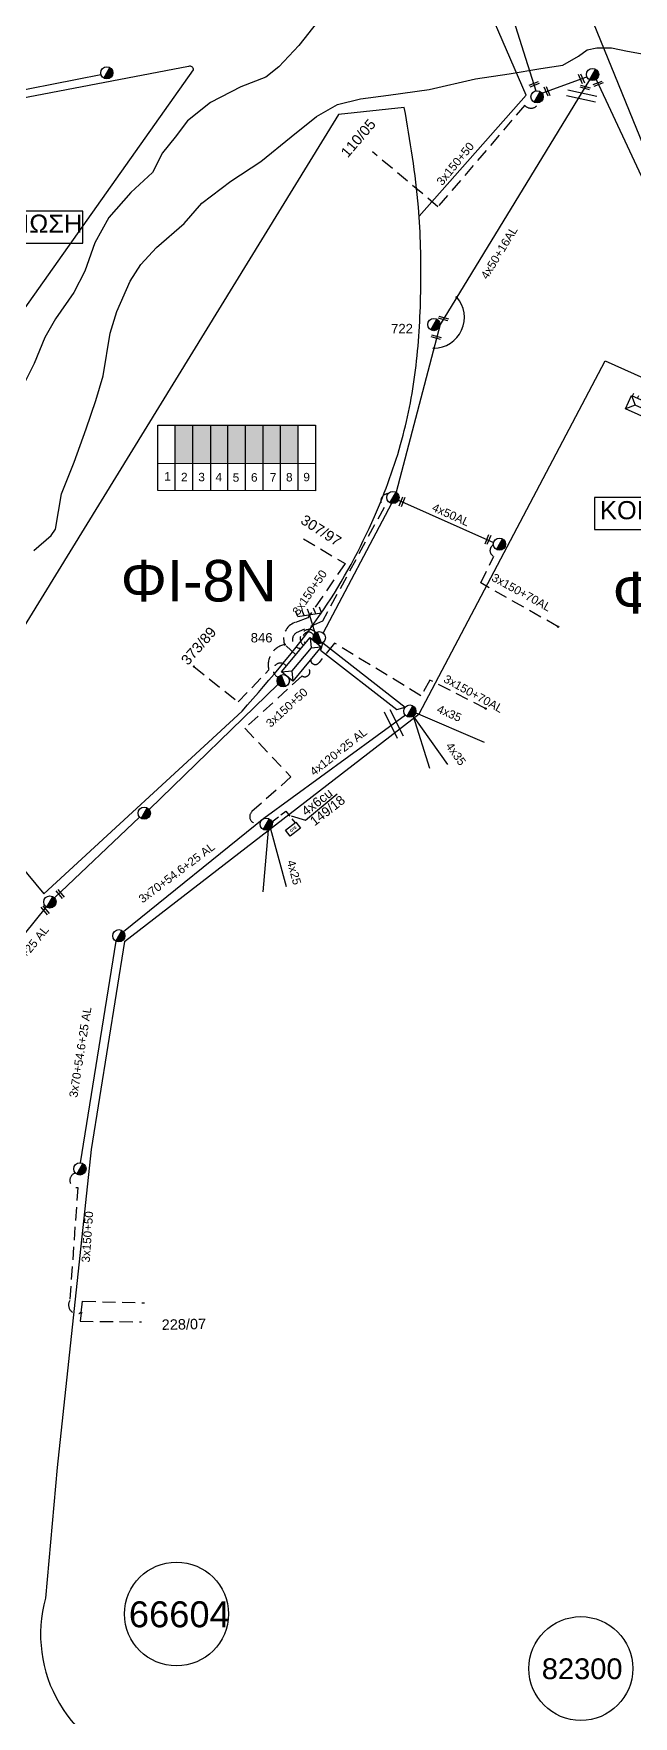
# Model space of a CAD drawing. Header units: millimetres. Extents: x 1421 to 7547, y 822 to 1863.
# Drawn here: x 6172.1 to 6287.5, y 1236.8 to 1560.8 of the extents above; entities that cross this region are included whole.
import ezdxf
from ezdxf.enums import TextEntityAlignment as Align

# ---------------------------------------------------------------- set-up
doc = ezdxf.new("R2010")
doc.units = ezdxf.units.MM
doc.linetypes.add('DASHED', pattern=[19.05, 12.7, -6.35])
doc.layers.get('0').update_dxf_attribs({"lineweight": 30})
for name, color, linetype, lineweight in [('3x150+50', 7, 'Continuous', 30), ('4x35', 1, 'DASHED', 30), ('4x50AL', 7, 'Continuous', 30), ('Pillar OTE', 7, 'Continuous', 30), ('TEXT_ΚΑΛΩΔΙΩΝ', 7, 'Continuous', 30), ('Γυμνά εναέρια ΧΤ και ΦΟΠ (3Φ)   4x50+16AL', 7, 'Continuous', 30), ('Εναέρια παροχή ΧΤ 4x25', 7, 'SYN_LINE', 30), ('Επιγραφές - Σχήματα', 7, 'Continuous', 30), ('Καλώδια ΧΤ   3x150+50CU', 7, 'DASHED', 30), ('Καλώδια ΧΤ   3x150+70AL', 7, 'DASHED', 30), ('Μηχανική τομή', 7, 'Continuous', 30), ('Στύλος ΦΜ', 7, 'Continuous', 30), ('Στύλος ΦΜ @ 1', 7, 'Continuous', 30), ('Συνδέσεις', 7, 'Continuous', 30), ('Συνεστραμμένα ΧΤ   3x70+54.6+25 AL', 7, 'SYN_LINE', 30), ('Συνεστραμμένα ΧΤ  4x120+25 AL', 7, 'SYN_LINE', 30), ('Τομή', 7, 'Continuous', 30), ('Υποσταθμός εναέριος 2 στύλων', 7, 'Continuous', 30), ('Υποσταθμός πόλεως', 7, 'Continuous', 30), ('Υπόβαθρο ΔΕΗ', 7, 'Continuous', 30), ('Υπόγεια Καλώδια Δικτύου ΧΤ  4x6', 7, 'DASHED', 30)]:
    doc.layers.add(name, color=color, linetype=linetype, lineweight=lineweight)
doc.layers.add('Υπόγεια καλώδια Παροχών ΧΤ   4x50AL', color=7, linetype='DASHED')
doc.styles.get("Standard").update_dxf_attribs({"font": 'arial.ttf'})
doc.linetypes.add('FRIDI', pattern='A,0.5,-0.001,["|",Standard,S=0.5,R=0,X=0,Y=0.16],-0.001', length=0.502)
doc.linetypes.add('SYN_LINE', pattern='A,0.5,-0.0001,["/\\/\\/\\/",Standard,S=0.1,R=0,X=0,Y=-0.05],-0.25', length=0.7501)
doc.dimstyles.new('ISO-25', dxfattribs={"dimtxt": 2.5, "dimasz": 2.5, "dimexe": 1.25, "dimexo": 0.625, "dimtad": 1, "dimtxsty": 'Standard', "dimcen": 2.5, "dimadec": 0, "dimazin": 0, "dimtfac": 1, "dimtmove": 0, "dimatfit": 3, "dimfxl": 1, "dimarcsym": 0})

# ---------------------------------------------------------------- blocks, each defined once
blk = doc.blocks.new('ΥΠΑΡΧΩΝ ΤΣΙΜΕΝΤΕΝΙΟΣ ΣΤΥΛΟΣ')
at = {"layer": 'Στύλος ΦΜ'}
blk.add_hatch(color=7, dxfattribs=at).paths.add_polyline_path([(-1.29, -2.28, 0.574793), (2.62, 0, 0.268822), (1.3, 2.27)])
at = {"layer": 'Στύλος ΦΜ', "color": 7}
blk.add_line((-1.29, -2.28), (1.3, 2.27), dxfattribs=at)
blk.add_circle((0, 0), 2.62, dxfattribs=at)
at = {"layer": 'Στύλος ΦΜ', "flags": 4}
for tag, p in [('ΑΡΙΘΜΟΣ', (-4.68, 8.05)), ('ΤΥΠΟΣ', (-4.91, 3.03))]:
    blk.add_attdef(tag, p, '', height=4, dxfattribs=at)
blk = doc.blocks.new('ΜΗΧΑΝΙΚΗ ΤΟΜΗ')
at = {"layer": 'Μηχανική τομή', "lineweight": -3, "ltscale": 40}
for p, q in [((-3.8, 1.2), (3.8, 1.2)), ((3.8, -0.4), (-3.8, -0.4))]:
    blk.add_line(p, q, dxfattribs=at)
blk = doc.blocks.new('ΥΠΟΣΤΑΘΜΟΣ ΕΝΑΕΡΙΟΣ ΕΠΙ 2 ΣΤΥΛΩΝ')
at = {"layer": 'Υποσταθμός εναέριος 2 στύλων', "linetype": 'Continuous', "lineweight": -3}
for points in [[(-11.97, -2.11, 0.574793), (-8.45, -0.07, 0.268822), (-9.64, 1.98)], [(9.68, -2.15, 0.574793), (13.19, -0.1, 0.268822), (12.01, 1.95)]]:
    blk.add_hatch(color=256, dxfattribs=at).paths.add_polyline_path(points)
for p, q in [((-11.97, -2.11), (-9.64, 1.98)), ((9.68, -2.15), (12.01, 1.95))]:
    blk.add_line(p, q, dxfattribs=at)
for centre in [(-10.81, -0.07), (10.84, -0.1)]:
    blk.add_circle(centre, 2.36, dxfattribs=at)
at = {"layer": 'Υποσταθμός πόλεως', "linetype": 'Continuous', "lineweight": -3, "ltscale": 40}
blk.add_lwpolyline([(-8.57, 2.82), (8.57, 2.82), (8.57, -2.82), (-8.57, -2.82)], close=True, dxfattribs=at)
for points in [[(-5.75, 0), (-8.57, 2.82)], [(-8.57, -2.82), (-5.75, 0)], [(-5.75, 0), (5.75, 0)], [(5.75, 0), (8.57, 2.82)], [(8.57, -2.82), (5.75, 0)]]:
    blk.add_lwpolyline(points, dxfattribs=at)
at = {"layer": 'Υποσταθμός εναέριος 2 στύλων', "ltscale": 40, "flags": 1}
for tag, p in [('ΜΕΤΑΣΧΗΜΑΤΙΣΜΟΣ', (14.09, 2.51)), ('ΙΣΧΥΣ', (14.07, -0.28)), ('ΑΡΙΘΜΟΣ', (14.19, -3))]:
    blk.add_attdef(tag, p, '', height=1.8, dxfattribs=at)
blk = doc.blocks.new('ΥΠΟΣΤΑΘΜΟΣ ΠΟΛΕΩΣ 9 ΑΝΑΧΩΡΗΣΕΩΝ')
at = {"layer": 'Υποσταθμός πόλεως', "ltscale": 40}
for p, q in [((-9.63, -2.82), (-9.63, -4)), ((-7.12, -2.82), (-7.12, -4)), ((-4.84, -2.82), (-4.84, -4)), ((-2.36, -2.82), (-2.36, -4)), ((0.09, -2.82), (0.09, -4)), ((2.55, -2.82), (2.55, -4)), ((5.02, -2.82), (5.02, -4)), ((7.48, -2.82), (7.48, -4)), ((9.61, -2.82), (9.61, -4))]:
    blk.add_line(p, q, dxfattribs=at)
blk.add_lwpolyline([(-10.02, 2.82), (10.02, 2.82), (10.02, -2.82), (-10.02, -2.82)], close=True, dxfattribs=at)
for points in [[(-7.21, 0), (-10.02, 2.82)], [(-10.02, -2.82), (-7.21, 0)], [(-7.21, 0), (7.21, 0)], [(7.21, 0), (10.02, 2.82)], [(10.02, -2.82), (7.21, 0)]]:
    blk.add_lwpolyline(points, dxfattribs=at)
at = {"layer": 'Υποσταθμός πόλεως', "linetype": 'SYN_LINE', "ltscale": 40, "flags": 1}
for tag, p in [('ΜΕΤΑΣΧΗΜΑΤΙΣΜΟΣ', (10.79, 1.71)), ('ΙΣΧΥΣ', (10.77, -1.08)), ('ΑΡΙΘΜΟΣ', (10.89, -3.8))]:
    blk.add_attdef(tag, p, '', height=1.8, dxfattribs=at)
blk = doc.blocks.new('ΤΟΜΗ')
at = {"layer": 'Τομή', "lineweight": -3, "ltscale": 40}
for p, q in [((-11.4, 1.1), (11.4, 1.1)), ((11.4, -3.6), (-11.4, -3.6))]:
    blk.add_line(p, q, dxfattribs=at)
blk = doc.blocks.new('_ΣΥΝΔΕΣΗ')
at = {"layer": 'Συνδέσεις', "linetype": 'SYN_LINE', "ltscale": 40}
blk.add_hatch(color=256, dxfattribs=at).paths.add_polyline_path([(0.5, 0, 1), (-0.5, 0, 1)])
at = {"layer": 'Συνδέσεις'}
blk.add_circle((0, 0), 0.5, dxfattribs=at)
blk = doc.blocks.new('A$C4BA07827')
at = {"lineweight": -3}
for p, q in [((0, 4.84), (2.52, 2.11)), ((4.43, 3.45), (0.61, 0.78)), ((4.43, 3.45), (5.28, 2.68)), ((0.61, 0.78), (1.46, 0)), ((1.55, 1.43), (2.39, 0.66)), ((2.52, 2.11), (3.36, 1.34)), ((3.41, 2.74), (4.26, 1.96))]:
    blk.add_line(p, q, dxfattribs=at)
blk = doc.blocks.new('PILLAR ΟΤΕ')
at = {"layer": 'Pillar OTE', "ltscale": 40}
blk.add_lwpolyline([(-3.31, 2.02), (3.39, 2.02), (3.39, -1.99), (-3.31, -1.99)], close=True, dxfattribs=at)
at = {"layer": 'Pillar OTE', "insert": (-1.81, 0.71), "char_height": 1.3575, "width": 109.961, "attachment_point": 1}
blk.add_mtext('{\\fArial|b1|i0|c161|p34;OTE}', dxfattribs=at)

msp = doc.modelspace()

# ---------------------------------------------------------------- hatches: boundary and pattern name
at = {"layer": 'Καλώδια ΧΤ   3x150+50CU', "linetype": 'DASHED', "lineweight": -3, "ltscale": 0.2}
h = msp.add_hatch(color=27, dxfattribs=at)
h.dxf.hatch_style = 1
h.paths.add_polyline_path([(6199.3, 1478.11), (6202.74, 1478.11), (6202.74, 1485.47), (6199.3, 1485.47)])
h = msp.add_hatch(color=173, dxfattribs=at)
h.dxf.hatch_style = 1
h.paths.add_polyline_path([(6202.74, 1478.11), (6206.18, 1478.1), (6206.18, 1485.47), (6202.74, 1485.47)])
h = msp.add_hatch(color=133, dxfattribs=at)
h.dxf.hatch_style = 1
h.paths.add_polyline_path([(6209.47, 1485.47), (6206.18, 1485.47), (6206.18, 1478.1), (6209.47, 1478.1)])
h = msp.add_hatch(color=6, dxfattribs=at)
h.dxf.hatch_style = 1
h.paths.add_polyline_path([(6212.86, 1478.1), (6212.86, 1485.47), (6209.47, 1485.47), (6209.47, 1478.1)])
h = msp.add_hatch(color=5, dxfattribs=at)
h.dxf.hatch_style = 1
h.paths.add_polyline_path([(6216.26, 1485.47), (6212.86, 1485.47), (6212.86, 1478.1), (6216.26, 1478.09)])
h = msp.add_hatch(color=85, dxfattribs=at)
h.dxf.hatch_style = 1
h.paths.add_polyline_path([(6216.26, 1478.11), (6219.7, 1478.1), (6219.7, 1485.47), (6216.26, 1485.47)])
h = msp.add_hatch(color=1, dxfattribs=at)
h.dxf.hatch_style = 1
h.paths.add_polyline_path([(6219.59, 1478.11), (6223.03, 1478.1), (6223.03, 1485.47), (6219.59, 1485.47)])

# ---------------------------------------------------------------- linework, layer by layer
at = {"layer": '3x150+50', "color": 6, "linetype": 'DASHED', "lineweight": -3, "ltscale": 0.2}
msp.add_lwpolyline([(6269.29, 1547.54, -0.575), (6266.6, 1547.05), (6249.87, 1527.51)], format="xyb", dxfattribs=at)
msp.add_lwpolyline([(6249.87, 1527.51), (6237.28, 1538.11)], dxfattribs=at)
at = {"layer": '3x150+50', "color": 85, "linetype": 'DASHED', "lineweight": -3, "ltscale": 0.2}
msp.add_lwpolyline([(6240.3, 1472.24, 0.72353), (6239.51, 1469.59), (6227.68, 1447.72), (6223.2, 1445.69, 0.909927), (6223.55, 1442.45, 3.43942)], format="xyb", dxfattribs=at)
at = {"layer": '3x150+50', "color": 151, "linetype": 'DASHED', "lineweight": -3, "ltscale": 0.2}
for points in [[(6224.04, 1463.58), (6232.02, 1458.78), (6224.85, 1448.31), (6222.34, 1447.42, 0.410235), (6220.35, 1443.31, 2.386007)], [(6202.91, 1438.96), (6211.44, 1432.13), (6217.34, 1438.29, -0.423195), (6220.39, 1443.19, -9.065679)]]:
    msp.add_lwpolyline(points, format="xyb", dxfattribs=at)
msp.add_lwpolyline([(6222.53, 1441.23), (6220.39, 1443.19)], dxfattribs=at)
at = {"layer": '3x150+50', "color": 173, "linetype": 'DASHED', "lineweight": -3, "ltscale": 0.2}
for points in [[(6224.28, 1438.93, -1.335103), (6223.74, 1437.14), (6212.73, 1427.06), (6221.6, 1417.7), (6214.1, 1411.01, 0.95092), (6215.73, 1408.98, 1.375063)], [(6180.14, 1341.38, 0.932009), (6180.58, 1338.62), (6179.05, 1316.86, 0.753023), (6181.21, 1314.51, 0.006722)]]:
    msp.add_lwpolyline(points, format="xyb", dxfattribs=at)
for points in [[(6181.21, 1314.51), (6181.5, 1316.73), (6193.43, 1316.41)], [(6181.21, 1314.51), (6181.02, 1312.85), (6192.86, 1312.76)]]:
    msp.add_lwpolyline(points, dxfattribs=at)
at = {"layer": '4x35', "color": 6, "linetype": 'SYN_LINE', "lineweight": -3, "ltscale": 10}
for points in [[(6245.12, 1429.39), (6251.75, 1420.07)], [(6245.12, 1429.39), (6248.26, 1419.37)]]:
    msp.add_lwpolyline(points, dxfattribs=at)
at = {"layer": '4x35', "color": 1, "linetype": 'SYN_LINE', "lineweight": -3, "ltscale": 10}
msp.add_lwpolyline([(6245.6, 1430.01), (6258.76, 1424.36)], dxfattribs=at)
at = {"layer": '4x50AL', "color": 85, "lineweight": -3, "ltscale": 0.2}
msp.add_lwpolyline([(6242.29, 1471), (6260.59, 1462.87)], dxfattribs=at)
at = {"layer": 'Pillar OTE', "lineweight": -3, "ltscale": 40}
for points in [[(6195.97, 1472.83), (6195.97, 1485.47), (6226.3, 1485.47), (6226.3, 1472.8), (6195.97, 1472.83)], [(6199.3, 1472.83), (6199.3, 1485.47)], [(6202.74, 1472.82), (6202.74, 1485.47)], [(6206.18, 1472.82), (6206.18, 1485.47)], [(6209.47, 1472.82), (6209.47, 1485.47)], [(6212.86, 1472.81), (6212.86, 1485.47)], [(6216.26, 1472.81), (6216.26, 1485.47)], [(6219.59, 1472.81), (6219.59, 1485.47)], [(6222.98, 1472.8), (6222.98, 1485.47)], [(6195.97, 1478.11), (6226.3, 1478.08)]]:
    msp.add_lwpolyline(points, dxfattribs=at)
at = {"layer": 'Γυμνά εναέρια ΧΤ και ΦΟΠ (3Φ)   4x50+16AL', "color": 6, "lineweight": -3, "ltscale": 0.2}
for points in [[(6253.01, 1599.68), (6268.75, 1549.83)], [(6269.89, 1549.38), (6278.55, 1552.54)]]:
    msp.add_lwpolyline(points, dxfattribs=at)
at = {"layer": 'Γυμνά εναέρια ΧΤ και ΦΟΠ (3Φ)   4x50+16AL', "color": 1, "lineweight": -3, "ltscale": 0.2}
for points in [[(6279.06, 1551.95), (6250.29, 1504.83), (6241.82, 1472.54)], [(6240.94, 1470.37), (6227.8, 1445.42)]]:
    msp.add_lwpolyline(points, dxfattribs=at)
at = {"layer": 'Εναέρια παροχή ΧΤ 4x25', "color": 173, "linetype": 'SYN_LINE', "lineweight": -3, "ltscale": 10}
for points in [[(6217.19, 1407.46), (6216.2, 1395.54)], [(6217.64, 1407.72), (6220.67, 1396.6)]]:
    msp.add_lwpolyline(points, dxfattribs=at)
at = {"layer": 'Επιγραφές - Σχήματα', "color": 190, "lineweight": -3}
for points in [[(6146.01, 1520.49), (6181.53, 1520.49), (6181.53, 1526.67), (6146.01, 1526.67)], [(6279.98, 1465.32), (6315.5, 1465.32), (6315.5, 1471.5), (6279.98, 1471.5)]]:
    msp.add_lwpolyline(points, close=True, dxfattribs=at)
at = {"layer": 'Καλώδια ΧΤ   3x150+50CU', "color": 6, "lineweight": -3, "ltscale": 0.2}
msp.add_arc((6225.1, 1444.36), 1.72, 40.8857, 231.2687, dxfattribs=at)
at = {"layer": 'Καλώδια ΧΤ   3x150+50CU', "color": 1, "lineweight": -3, "ltscale": 0.2}
msp.add_arc((6224.98, 1444.45), 1.13, 27.7254, 239.6864, dxfattribs=at)
at = {"layer": 'Καλώδια ΧΤ   3x150+50CU', "color": 27, "lineweight": -3, "ltscale": 0.2}
msp.add_arc((6219.59, 1438.23), 1.39, 36.0564, 252.2266, dxfattribs=at)
at = {"layer": 'Καλώδια ΧΤ   3x150+70AL', "color": 85, "lineweight": -3, "ltscale": 0.2}
msp.add_lwpolyline([(6273.02, 1446.61), (6258.12, 1455.06), (6260.66, 1460.19, -0.661689), (6260.55, 1462.32, 1.835772)], format="xyb", dxfattribs=at)
at = {"layer": 'Καλώδια ΧΤ   3x150+70AL', "color": 5, "lineweight": -3, "ltscale": 0.2}
msp.add_lwpolyline([(6259.06, 1430.86), (6248.34, 1436.34), (6246.61, 1433.33), (6229.96, 1443.47), (6227, 1439.7, -0.7764), (6225.42, 1440.3, -0.584854)], format="xyb", dxfattribs=at)
at = {"layer": 'Συνεστραμμένα ΧΤ   3x70+54.6+25 AL', "color": 6, "lineweight": -3, "ltscale": 20}
for points in [[(6185.05, 1552.93), (6162.18, 1548.42)], [(6227.72, 1443.54), (6227.3, 1442.12), (6241.98, 1430.66), (6243.58, 1431.13)]]:
    msp.add_lwpolyline(points, dxfattribs=at)
at = {"layer": 'Συνεστραμμένα ΧΤ   3x70+54.6+25 AL', "color": 6, "linetype": 'SYN_LINE', "lineweight": -3, "ltscale": 20}
msp.add_lwpolyline([(6280.32, 1552.02), (6293.6, 1523.58)], dxfattribs=at)
at = {"layer": 'Συνεστραμμένα ΧΤ   3x70+54.6+25 AL', "color": 1, "lineweight": -3, "ltscale": 20}
msp.add_lwpolyline([(6227.72, 1443.54), (6243.58, 1431.13)], dxfattribs=at)
at = {"layer": 'Συνεστραμμένα ΧΤ   3x70+54.6+25 AL', "color": 27, "lineweight": -3, "ltscale": 20}
for points in [[(6219.15, 1435.54), (6194.33, 1411.39)], [(6192.45, 1409.97), (6176.11, 1394.39)], [(6174.5, 1392.68), (6159.34, 1373.94)]]:
    msp.add_lwpolyline(points, dxfattribs=at)
at = {"layer": 'Συνεστραμμένα ΧΤ  4x120+25 AL', "color": 173, "lineweight": -3, "ltscale": 20}
for points in [[(6243.63, 1429.56), (6216.38, 1409.67), (6189.36, 1387.89)], [(6187.89, 1386.09), (6181.05, 1343.37)]]:
    msp.add_lwpolyline(points, dxfattribs=at)
at = {"layer": 'Υπόβαθρο ΔΕΗ', "lineweight": -3, "ltscale": 0.2}
for points in [[(6274.3, 1592.12), (6270.84, 1584.93), (6295.59, 1524.06), (6415.99, 1468.78), (6439.03, 1523.6)], [(6246.27, 1525.71), (6266.84, 1548.97), (6255.51, 1575.25), (6223.06, 1588.12)], [(6201.91, 1554.53), (6137.13, 1542.1), (6084.69, 1475.27)], [(6084.69, 1475.27), (6085.08, 1465.83), (6131.02, 1452.33), (6202.83, 1553.85)], [(6243.41, 1546.63), (6230.72, 1545.26), (6153.64, 1419.79)], [(6189.57, 1385.99), (6246.28, 1429.82), (6282.07, 1497.86), (6406.53, 1442.01)], [(6153.64, 1419.79), (6174.07, 1395.17), (6212.24, 1430.39)], [(6189.57, 1385.99), (6183.18, 1345.94), (6176.59, 1284.69), (6174.39, 1259.52)]]:
    msp.add_lwpolyline(points, dxfattribs=at)
at = {"layer": 'Υπόβαθρο ΔΕΗ', "linetype": 'FRIDI', "lineweight": -3, "ltscale": 0.5}
for points in [[(6226.7, 1563.13), (6223.09, 1558.59), (6219.27, 1554.45), (6216.8, 1552.46), (6211.94, 1550.63), (6206.13, 1547.61), (6201.67, 1544.03), (6199.34, 1540.89), (6196.87, 1537.87), (6194.96, 1534.13), (6190.82, 1530.23), (6186.59, 1525.43), (6183.88, 1520.58), (6181.97, 1515.09), (6179.81, 1511.01), (6176.31, 1505.92), (6174.24, 1502.32), (6172.17, 1497.3), (6169.22, 1491.42)], [(6221.63, 1541), (6226.52, 1544.88), (6230.59, 1547.21), (6235.01, 1548.3), (6240.37, 1549), (6248.18, 1550.1), (6257.12, 1552.13), (6263.62, 1553.08), (6269.68, 1554.12), (6273.93, 1554.77), (6276.96, 1556.51), (6278.6, 1557.75), (6280.48, 1558.09), (6283.31, 1558.09), (6286.39, 1557.45), (6289.57, 1556.9), (6292.25, 1557.25), (6297.88, 1558.1), (6302.99, 1558), (6307.56, 1557.61), (6311.28, 1558.55), (6315.36, 1560.43), (6320.49, 1562.93)], [(6172.1, 1461.29), (6175.48, 1464.16), (6176.32, 1465.4), (6177.48, 1472.2), (6179.89, 1478.31), (6182.17, 1484.75), (6184.03, 1490.22), (6185.45, 1494.92), (6186.79, 1503.15), (6188.07, 1507.36), (6190.66, 1513.18), (6192.71, 1516.4), (6195.76, 1519.69), (6201.08, 1524.31), (6204.44, 1528.2), (6210.01, 1532.46), (6215.78, 1536.21), (6221.63, 1541)]]:
    msp.add_lwpolyline(points, dxfattribs=at)
at = {"layer": 'Υπόβαθρο ΔΕΗ', "lineweight": -3, "ltscale": 0.2}
for centre in [(6199.58, 1256.48), (6277.38, 1245.97)]:
    msp.add_circle(centre, 10, dxfattribs=at)
for centre, radius, start, end in [((6202.17, 1553.91), 0.668, 354.7799, 112.9503), ((6199.57, 1252.5), 26.14, 164.4388, 256.5378)]:
    msp.add_arc(centre, radius, start, end, dxfattribs=at)
at = {"layer": 'Υπόβαθρο ΔΕΗ', "lineweight": -3}
msp.add_arc((6249.02, 1506.19), 5.95, 270.6358, 41.0729, dxfattribs=at)
at = {"layer": 'Υπόβαθρο ΔΕΗ', "lineweight": -3, "ltscale": 0.2}
msp.add_spline([(6212.24, 1430.39), (6227.88, 1449.87), (6237.68, 1467.86), (6242.95, 1482.64), (6245.68, 1496.92), (6246.59, 1512), (6246.14, 1527.44), (6243.41, 1546.63)], degree=3, dxfattribs=at)
at = {"layer": 'Υπόγεια Καλώδια Δικτύου ΧΤ  4x6', "color": 173, "linetype": 'DASHED', "lineweight": -2, "ltscale": 0.1}
msp.add_lwpolyline([(6217.83, 1408.81, 0.586926), (6218.18, 1409.23), (6220.63, 1411.13), (6222.34, 1408.91)], format="xyb", dxfattribs=at)

# ---------------------------------------------------------------- block references
at = {"layer": 'Pillar OTE', "xscale": 0.375, "yscale": 0.375, "zscale": 0.375, "rotation": 38}
msp.add_blockref('PILLAR ΟΤΕ', (6222, 1407.61), dxfattribs=at)
at = {"layer": 'Μηχανική τομή', "lineweight": -3}
for p, xscale, yscale, zscale, rotation in [((6277.41, 1552.12), 0.249999999999919, 0.249999999999919, 0.249999999999919, 293.2351814273865), ((6268.37, 1551.18), 0.249999999999919, 0.249999999999919, 0.249999999999919, 200.5350443366743), ((6270.79, 1549.7), 0.249999999999919, 0.249999999999919, 0.249999999999919, 293.2351814273865), ((6278.22, 1550.57), 0.249999999999919, 0.249999999999919, 0.249999999999919, 164.441291977029), ((6280.66, 1551.29), 0.249999999999919, 0.249999999999919, 0.249999999999919, 200.5350443366743), ((6250.95, 1506.11), 0.249999999999919, 0.249999999999919, 0.249999999999919, 164.441291977029), ((6249.56, 1502.46), 0.249999999999919, 0.249999999999919, 0.249999999999919, 164.441291977029), ((6242.88, 1470.73), 0.249999999999919, 0.249999999999919, 0.249999999999919, 247.3465978963123), ((6259.4, 1463.44), 0.249999999999919, 0.249999999999919, 0.249999999999919, 247.3465978963123), ((6177.28, 1395.21), 0.2499999999999191, 0.2499999999999191, 0.2499999999999191, 130.096269551443), ((6174.37, 1392.07), 0.2499999999999191, 0.2499999999999191, 0.2499999999999191, 130.096269551443)]:
    msp.add_blockref('ΜΗΧΑΝΙΚΗ ΤΟΜΗ', p, dxfattribs=dict(at, xscale=xscale, yscale=yscale, zscale=zscale, rotation=rotation))
at = {"layer": 'Στύλος ΦΜ @ 1', "lineweight": -3, "ltscale": 40, "xscale": 0.4499999999998181, "yscale": 0.4499999999998181, "zscale": 0.4499999999998181}
for p in [(6186.17, 1553.3), (6279.64, 1552.98), (6268.95, 1548.67), (6241.23, 1471.51), (6261.71, 1462.52), (6244.48, 1430.37), (6193.37, 1410.72), (6216.84, 1408.59), (6175.23, 1393.61), (6188.48, 1387.11), (6180.99, 1342.2)]:
    msp.add_blockref('ΥΠΑΡΧΩΝ ΤΣΙΜΕΝΤΕΝΙΟΣ ΣΤΥΛΟΣ', p, dxfattribs=at)
at = {"layer": 'Στύλος ΦΜ @ 1', "lineweight": -3, "ltscale": 40}
ref = msp.add_blockref('ΥΠΑΡΧΩΝ ΤΣΙΜΕΝΤΕΝΙΟΣ ΣΤΥΛΟΣ', (6249.11, 1504.81), dxfattribs=dict(at, xscale=0.4499999999998181, yscale=0.4499999999998181, zscale=0.4499999999998181))
ref.add_attrib('ΤΥΠΟΣ', '722', (6240.88, 1503.15), dxfattribs={"layer": 'Στύλος ΦΜ', "height": 1.8, "flags": 4})
at = {"layer": 'Συνδέσεις', "lineweight": -3, "xscale": 0.25, "yscale": 0.25, "zscale": 0.25}
for p in [(6253.51, 1510.1), (6249.09, 1500.24), (6273.02, 1446.61), (6220.39, 1443.19), (6202.91, 1438.96), (6259.06, 1430.86), (6181.21, 1314.51)]:
    msp.add_blockref('_ΣΥΝΔΕΣΗ', p, dxfattribs=at)
at = {"layer": 'Τομή', "lineweight": -3}
for p, xscale, yscale, zscale, rotation in [((6277.61, 1549.15), 0.2499999999998873, 0.2499999999998873, 0.2499999999998873, 347.4600797369222), ((6241.65, 1428.02), 0.2499999999998872, 0.2499999999998872, 0.2499999999998872, 296.4959511638365)]:
    msp.add_blockref('ΤΟΜΗ', p, dxfattribs=dict(at, xscale=xscale, yscale=yscale, zscale=zscale, rotation=rotation))
at = {"layer": 'Υποσταθμός εναέριος 2 στύλων', "lineweight": -3, "xscale": 0.4999999999999998, "yscale": 0.4999999999999998, "zscale": 0.4999999999999998, "rotation": 230.1767843178405}
msp.add_blockref('ΥΠΟΣΤΑΘΜΟΣ ΕΝΑΕΡΙΟΣ ΕΠΙ 2 ΣΤΥΛΩΝ', (6223.62, 1440.34), dxfattribs=at)
at = {"layer": 'Υποσταθμός πόλεως', "lineweight": -3, "xscale": 0.4999999999999996, "yscale": 0.4999999999999996, "zscale": 0.4999999999999996, "rotation": 155.8334942481838}
msp.add_blockref('ΥΠΟΣΤΑΘΜΟΣ ΠΟΛΕΩΣ 9 ΑΝΑΧΩΡΗΣΕΩΝ', (6291.14, 1487.81), dxfattribs=at)
at = {"layer": 'Υπόβαθρο ΔΕΗ', "lineweight": -3, "ltscale": 0.2, "rotation": 153.8923117724906}
msp.add_blockref('A$C4BA07827', (6228.39, 1449.73), dxfattribs=at)

# ---------------------------------------------------------------- texts
at = {"lineweight": -3, "ltscale": 30, "char_height": 1.63, "width": 11.2573, "attachment_point": 1}
for s, insert in [('1', (6197.22, 1476.39)), ('2', (6200.45, 1476.26)), ('3', (6203.78, 1476.26)), ('4', (6207.09, 1476.26)), ('5', (6210.39, 1476.18)), ('6', (6213.91, 1476.2)), ('7', (6217.54, 1476.2)), ('8', (6220.65, 1476.23)), ('9', (6223.98, 1476.26))]:
    msp.add_mtext(s, dxfattribs=dict(at, insert=insert))
at = {"layer": 'TEXT_ΚΑΛΩΔΙΩΝ', "lineweight": -3, "ltscale": 0.2}
for s, rotation, p in [('3x150+50', 50.6683, (6253.22, 1535.79)), ('4x50+16AL', 58.5922, (6261.66, 1518.66)), ('4x50AL', 335.9401, (6252.38, 1468.19)), ('3x150+50', 55.592, (6225.19, 1453.23)), ('3x150+70AL', 331.0877, (6265.97, 1453.24)), ('3x150+70AL', 331.0877, (6256.73, 1433.73)), ('3x150+50', 42.4727, (6220.8, 1431.05)), ('4x35', 336.7639, (6252.07, 1429.95)), ('4x120+25 AL', 38.3784, (6230.74, 1422.55)), ('4x35', 305.4249, (6253.35, 1422.14)), ('3x70+54.6+25 AL', 36.9371, (6199.61, 1399.25)), ('4x25', 285.2786, (6222.21, 1399.31)), ('3x70+54.6+25 AL', 51.0398, (6168.96, 1381.85)), ('3x70+54.6+25 AL', 81.0443, (6181.07, 1364.69)), ('3x150+50', 85.9813, (6182.42, 1329.11))]:
    msp.add_text(s, height=1.6, rotation=rotation, dxfattribs=at).set_placement(p, align=Align.MIDDLE_CENTER)
at = {"layer": 'Επιγραφές - Σχήματα', "color": 190, "lineweight": -3, "char_height": 3.5, "width": 35.1311, "attachment_point": 1}
for insert in [(6147.1, 1525.99), (6281.07, 1470.82)]:
    msp.add_mtext('KOINH ΓΕΙΩΣΗ', dxfattribs=dict(at, insert=insert))
at = {"layer": 'Στύλος ΦΜ', "lineweight": -3, "insert": (6213.86, 1445.4), "char_height": 1.8, "width": 5.1373, "attachment_point": 1}
msp.add_mtext('846', dxfattribs=at)
at = {"layer": 'Υπόβαθρο ΔΕΗ', "lineweight": -3, "char_height": 2, "attachment_point": 1}
for s, insert, rotation in [('110/05', (6231.01, 1538.11), 49.6119), ('307/97', (6224.36, 1468.33), 327.0726), ('373/89', (6200.27, 1440.36), 48.8985), ('228/07', (6196.71, 1313.19), 1.1969)]:
    msp.add_mtext_dynamic_manual_height_columns(s, width=17.2548, gutter_width=12.5, heights=[0], dxfattribs=dict(at, insert=insert, rotation=rotation))
at = {"layer": 'Υπόβαθρο ΔΕΗ', "lineweight": -3, "attachment_point": 1}
for s, width, insert, char_height in [('ΦI-8N', 30.8332, (6188.83, 1459.48), 8), ('ΦI-97', 30.8332, (6283.46, 1457.17), 8), ('66604', 15.1762, (6190.41, 1258.92), 5), ('82300', 15.1762, (6269.87, 1247.93), 4)]:
    msp.add_mtext_dynamic_manual_height_columns(s, width=width, gutter_width=12.5, heights=[0], dxfattribs=dict(at, insert=insert, char_height=char_height))
at = {"layer": 'Υπόγεια καλώδια Παροχών ΧΤ   4x50AL', "color": 7, "ltscale": 0.2, "char_height": 1.8, "attachment_point": 1, "rotation": 38}
for s, insert in [('4x6cu', (6223.41, 1411.51)), ('149/18', (6225.04, 1409.57))]:
    msp.add_mtext_dynamic_manual_height_columns(s, width=1.8, gutter_width=12.5, heights=[0.118], dxfattribs=dict(at, insert=insert))

# ---------------------------------------------------------------- leaders
at = {"layer": 'Υπόβαθρο ΔΕΗ', "lineweight": -3, "ltscale": 0.2}
msp.add_leader([(6221.67, 1410.19), (6224.41, 1409.36), (6230.52, 1414.46)], dimstyle='ISO-25', override={"dimasz": 0.5, "dimgap": 0.625, "dimtad": 0}, dxfattribs=at)

doc.saveas('drawing.dxf')
